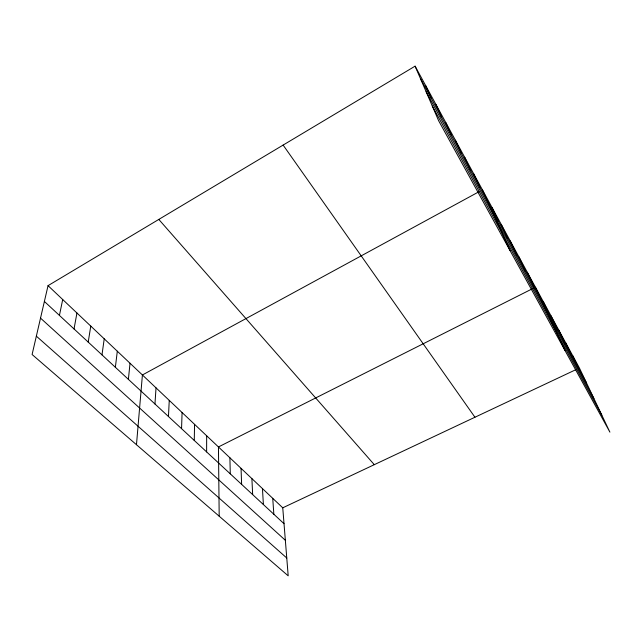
<?xml version="1.0" encoding="UTF-8"?>
<svg xmlns="http://www.w3.org/2000/svg" width="642" height="642" viewBox="0 0 642 642"><rect width="100%" height="100%" fill="white"/><g stroke="black" fill="none" stroke-linecap="round" stroke-linejoin="round"><path stroke-width="0.96" d="M206.62 451.912L206.668 435.798M194.269 440.46L194.558 424.33M181.558 428.663L182.087 412.525M168.453 416.514L169.255 400.375M154.955 403.995L156.03 387.864M136.473 444.713L142.412 374.968L478.948 191.749M128.384 379.35L130.029 363.252M115.367 367.28L117.309 351.214M101.982 354.865L104.229 338.832M88.211 342.09L90.779 326.104M74.031 328.945L76.944 313.007M59.433 315.399L62.707 299.525M48.046 285.65L32.1 354.512L288.194 575.834L282.753 507.814L48.046 285.65L415.093 66.166L579.413 368.002L609.9 432.138L438.606 120.672L415.093 66.166M531.929 288.988L218.449 446.944L219.187 516.2M533.687 288.106L535.436 287.223L565.024 350.54M282.753 507.814L575.834 369.688M36.353 336.151L286.773 558.002M40.526 318.127L285.353 540.283M44.386 301.451L284.029 523.695M158.799 219.42L374.294 464.672M283.122 145.076L474.944 417.236M426.103 91.678L593.906 398.489M432.275 105.986L601.859 415.222M420.43 78.533L586.491 382.889M572.616 355.507L579.662 370.37M565.61 342.651L572.632 357.482M558.404 329.41L565.385 344.2M550.98 315.768L557.914 330.51M543.325 301.716L550.21 316.394M527.299 272.272L534.064 286.797M518.897 256.848L525.597 271.277M510.229 240.919L516.842 255.235M501.266 224.459L507.798 238.655M492.005 207.446L498.433 221.506M482.431 189.855L510.013 250.5M473.7 173.813L479.911 187.544M464.688 157.266L470.787 170.828M455.395 140.205L461.365 153.566M445.805 122.582L451.639 135.735M435.902 104.389L441.584 117.309M425.67 85.595L431.183 98.25M272.738 498.328L273.845 514.258M262.45 488.594L263.397 504.564M251.897 478.603L252.659 494.605M241.047 468.339L241.625 484.373M229.9 457.786L230.285 473.86"/></g></svg>
